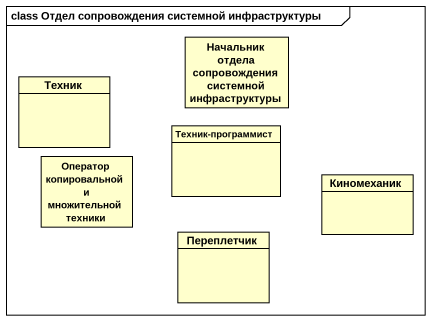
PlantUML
@startuml
mainframe class Отдел сопровождения системной инфраструктуры
hide circle
hide empty members
class "Начальник отдела сопровождения системной инфраструктуры" as Начальник_отдела
class Техник
class "Оператор копировальной и множительной техники" as Оператор_копировальной_и
class "Техник-программист" as Техник_программист
class Киномеханик
class Переплетчик
@enduml
